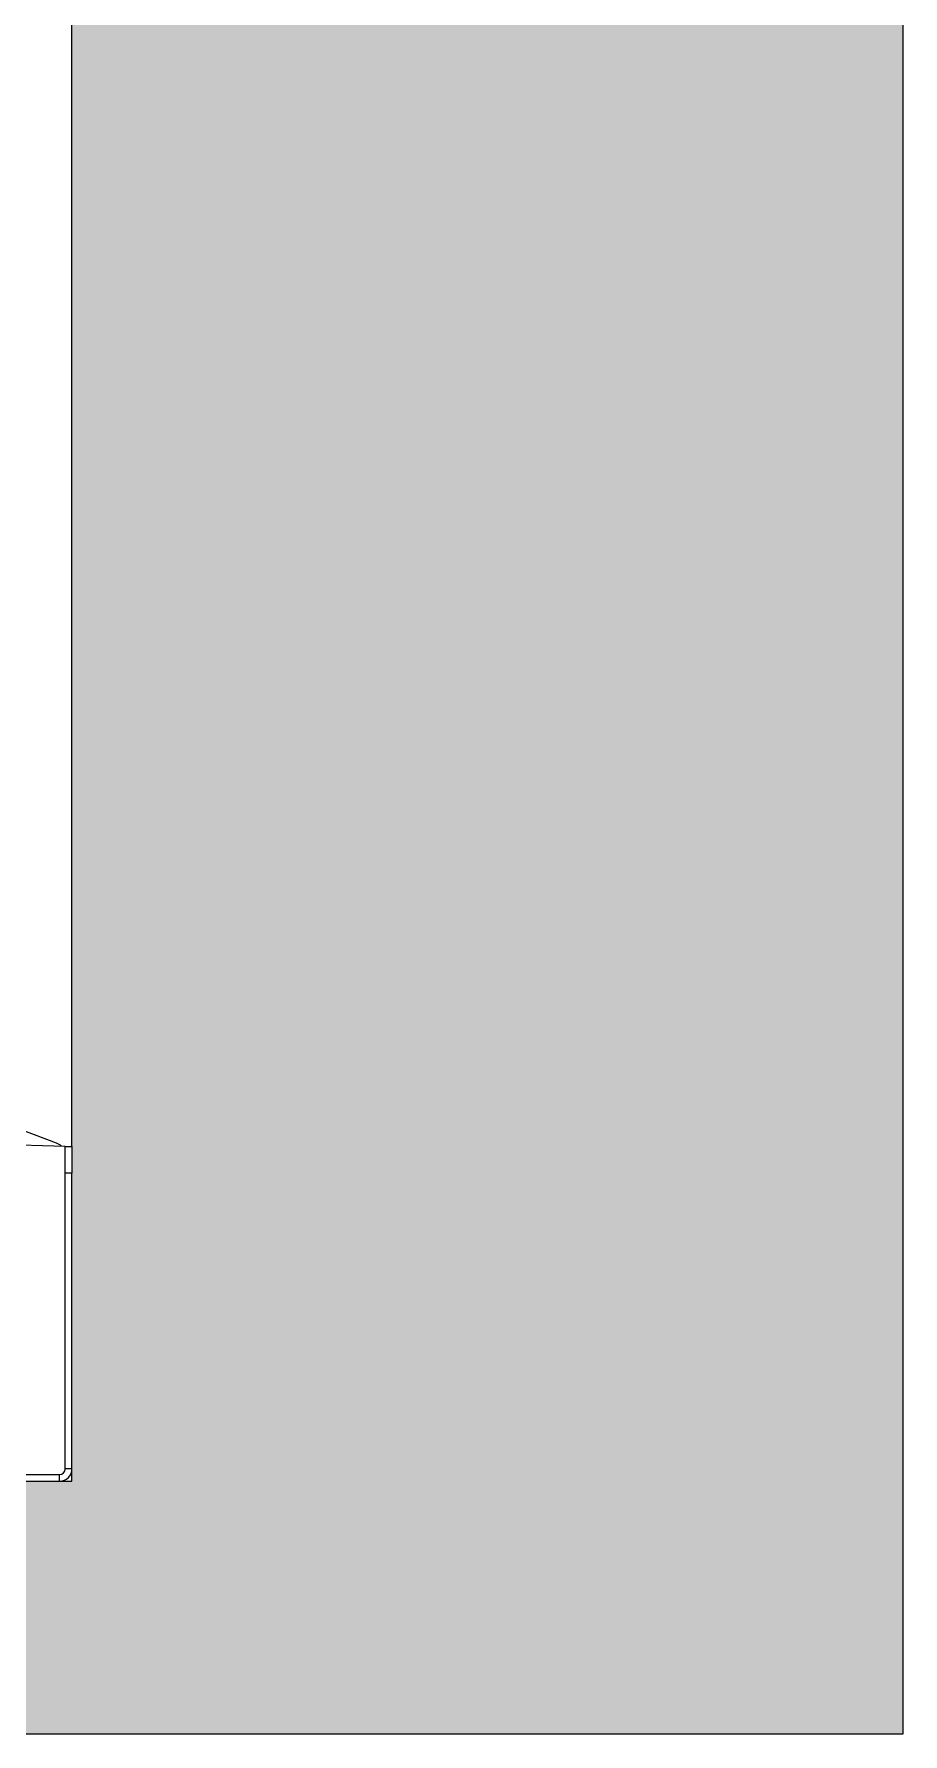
# Model space of a CAD drawing. Header units: inches. Extents: x 0.9 to 37.1, y -8.4 to 11.7.
# Drawn here: x 23.839 to 24.175, y 7.267 to 7.925 of the extents above; entities that cross this region are included whole.
import ezdxf

# ---------------------------------------------------------------- set-up
doc = ezdxf.new("R2010")
doc.units = ezdxf.units.IN
doc.header["$MEASUREMENT"] = 0

msp = doc.modelspace()

# ---------------------------------------------------------------- hatches: boundary and pattern name
h = msp.add_hatch()
h.set_pattern_fill('AR-CONC', color=256, scale=0.01)
h.set_pattern_definition([(50, (0, 0), (0.07172602, -0.00627521), [0.0075, -0.0825]), (355, (0, 0), (-0.01387513, 0.07521921), [0.006, -0.066]), (100.45144, (0.00598, -0.00052), (0.05785088, 0.068944), [0.00637402, -0.07011421]), (46.1842, (0, 0.02), (0.10672413, -0.01655193), [0.01125, -0.12375]), (96.63564, (0.00889, 0.01862), (0.0934662, 0.09741186), [0.00956103, -0.10517138]), (351.18416, (0, 0.02), (0.0934662, 0.09741186), [0.009, -0.099]), (21, (0.01, 0.015), (0.0596907, -0.04026189), [0.0075, -0.0825]), (326, (0.01, 0.015), (0.02433153, 0.072515), [0.006, -0.066]), (71.45144, (0.014974, 0.011645), (0.08402224, 0.03225312), [0.00637402, -0.07011421]), (37.5, (0, 0), (0.001215986, 0.033289385), [0, -0.0652, 0, -0.067, 0, -0.06625]), (7.5, (0, 0), (0.026306954, 0.03944117), [0, -0.0382, 0, -0.0637, 0, -0.02525]), (327.5, (-0.0223, 0), (0.053382244, -0.002255487), [0, -0.025, 0, -0.078, 0, -0.1035]), (317.5, (-0.0323, 0), (0.05831862, 0.0100105), [0, -0.0325, 0, -0.0518, 0, -0.0735])])
h.paths.add_polyline_path([(24.17492, 9.67144), (23.96179, 9.67144), (23.85327, 9.67144), (23.85327, 7.49449), (23.85327, 7.48407), (23.85327, 7.36968), (23.85327, 7.36489), (23.84848, 7.36489), (23.47016, 7.36489), (23.20269, 7.36489), (23.20269, 7.26703), (24.17492, 7.26703)])

# ---------------------------------------------------------------- linework, layer by layer
for p, q in [((23.85327, 7.49449), (23.85327, 9.67144)), ((24.17492, 9.67144), (24.17492, 7.26703)), ((23.84848, 7.36489), (23.85327, 7.36489)), ((23.85327, 7.36489), (23.85327, 7.36968)), ((24.17492, 7.26703), (23.20269, 7.26703))]:
    msp.add_line(p, q)
at = {"color": 7, "linetype": 'Continuous', "lineweight": 25}
for p, q in [((23.8473, 7.49576), (23.80482, 7.51182)), ((23.85067, 7.49449), (23.75828, 7.49721)), ((23.85067, 7.48407), (23.85067, 7.49449)), ((23.85067, 7.49449), (23.85327, 7.49449)), ((23.85327, 7.49449), (23.85327, 7.48407)), ((23.85327, 7.48407), (23.85067, 7.48407)), ((23.85067, 7.36968), (23.85067, 7.48407)), ((23.85327, 7.36968), (23.85327, 7.48407)), ((23.47016, 7.36749), (23.84848, 7.36749)), ((23.47016, 7.36489), (23.84848, 7.36489)), ((23.84848, 7.36489), (23.84848, 7.36749)), ((23.85327, 7.36968), (23.85067, 7.36968))]:
    msp.add_line(p, q, dxfattribs=at)
for centre, radius, start, end in [((23.84546, 7.49089), 0.00521, 44.37856, 69.28845), ((23.84848, 7.36968), 0.00479, 270, 0), ((23.84848, 7.36968), 0.00219, 270, 0)]:
    msp.add_arc(centre, radius, start, end, dxfattribs=at)

doc.saveas('drawing.dxf')
